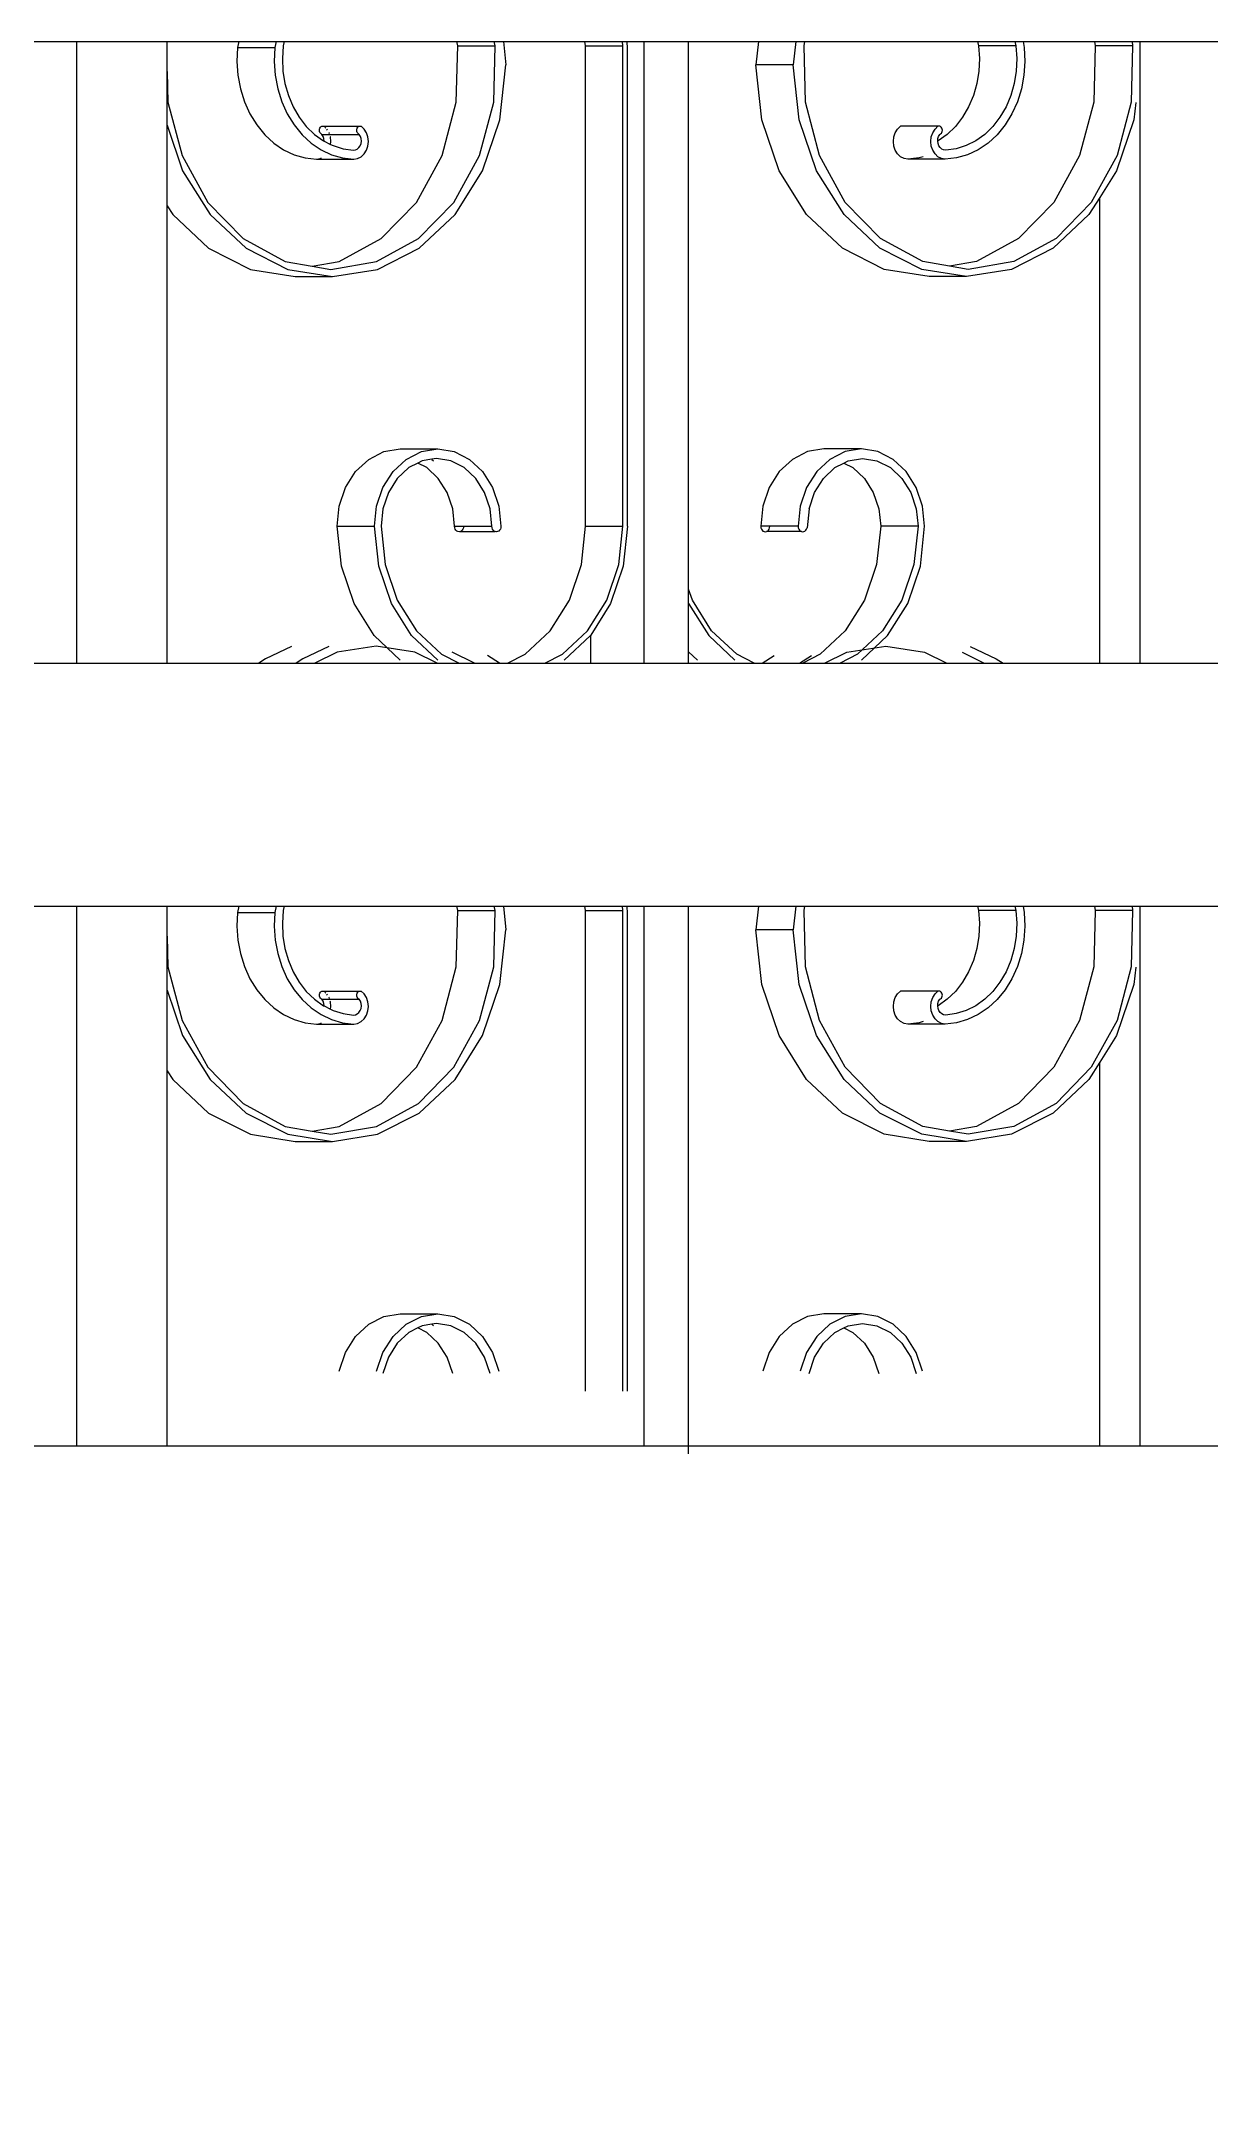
# Model space of a CAD drawing. Header units: millimetres. Extents: x 173236 to 801264, y -94969 to 615039.
# Drawn here: x 549291.8 to 549511, y -4598.8 to -4210.6 of the extents above; entities that cross this region are included whole.
import ezdxf

# ---------------------------------------------------------------- set-up
doc = ezdxf.new("R2010")
doc.units = ezdxf.units.MM
doc.header["$MEASUREMENT"] = 0
doc.header["$PDMODE"] = 2
for name, color, linetype in [('VOX-A-ANNO-DIMS', 160, 'Continuous'), ('VOX-A-COLUMN-SECT', 210, 'Continuous'), ('VOX-A-STAIRS-STEPS', 140, 'Continuous'), ('VOX-A-WALL-PATT', 233, 'Continuous')]:
    doc.layers.add(name, color=color, linetype=linetype)
doc.styles.add('1.5 mm Rotis Annotative', font='', dxfattribs={"height": 1.5})
doc.styles.get('1.5 mm Rotis Annotative').set_extended_font_data('Rotis Sans Serif')
doc.dimstyles.new('1.5 mm Rotis Annotative', dxfattribs={"dimtxt": 1.5, "dimasz": 1, "dimexe": 1.5, "dimexo": 0, "dimgap": 1, "dimtad": 1, "dimdec": 0, "dimrnd": 5, "dimzin": 0, "dimdsep": 46, "dimtxsty": '1.5 mm Rotis Annotative', "dimblk": 'ARCHTICK', "dimcen": 0.09, "dimdle": 1, "dimadec": 0, "dimazin": 0, "dimtfac": 1, "dimtdec": 0, "dimtofl": 0, "dimtmove": 1, "dimatfit": 3, "dimfxl": 2, "dimfxlon": 1, "dimtolj": 1, "dimtzin": 0, "dimarcsym": 0})

# ---------------------------------------------------------------- blocks, each defined once
blk = doc.blocks.new('SS')
at = {"layer": 'VOX-A-WALL-PATT'}
for p, q in [((292974.99, -2949), (292952.56, -2949)), ((292974.99, -3062.78), (292974.99, -2949)), ((292975.79, -2949), (292974.99, -2949)), ((292976.47, -2949), (292975.79, -2949)), ((292976.47, -2949), (292976.36, -2949.79)), ((292983.32, -2949), (292976.47, -2949)), ((292983.32, -2949), (292983.21, -2949.79)), ((292996.43, -2949), (292983.32, -2949)), ((292996.43, -2949), (292996.19, -2950.13)), ((292997.91, -2949), (292996.43, -2949)), ((292997.91, -2949), (292997.73, -2949.79)), ((293004.76, -2949), (292997.91, -2949)), ((293004.76, -2949), (293004.58, -2949.79)), ((293036.35, -2949), (293004.76, -2949)), ((293038.04, -2949), (293036.35, -2949)), ((293036.53, -2949.79), (293036.35, -2949)), ((293044.89, -2949), (293038.04, -2949)), ((293038.04, -2949), (293038.49, -2953.31)), ((293057.65, -2949), (293044.89, -2949)), ((293044.89, -2949), (293045.33, -2953.31)), ((293057.65, -3049.24), (293057.65, -2949)), ((293065.81, -2949), (293057.65, -2949)), ((293068.94, -2949), (293065.81, -2949)), ((293065.81, -3062.78), (293065.81, -2949)), ((293068.86, -2950.31), (293068.94, -2949)), ((293069.79, -2949), (293068.94, -2949)), ((293069.68, -2949.79), (293069.79, -2949)), ((293076.64, -2949), (293069.79, -2949)), ((293076.53, -2949.79), (293076.64, -2949)), ((293091.58, -2949), (293076.64, -2949)), ((293091.58, -2949), (293091.13, -2953.31)), ((293093.27, -2949), (293091.58, -2949)), ((293093.08, -2949.79), (293093.27, -2949)), ((293100.11, -2949), (293093.27, -2949)), ((293099.93, -2949.79), (293100.11, -2949)), ((293131.7, -2949), (293100.11, -2949)), ((293133.19, -2949), (293131.7, -2949)), ((293131.7, -2949), (293131.89, -2949.79)), ((293140.04, -2949), (293133.19, -2949)), ((293133.19, -2949), (293133.43, -2950.13)), ((293149.8, -2949), (293140.04, -2949)), ((293140.04, -2949), (293140.28, -2950.13)), ((293151.49, -2949), (293149.8, -2949)), ((293153.14, -2949), (293151.49, -2949)), ((293166.19, -2949), (293153.14, -2949)), ((293153.14, -2954.48), (293153.14, -2949)), ((293169.69, -2949), (293166.19, -2949)), ((293169.69, -3062.78), (293169.69, -2949)), ((293180.48, -2949), (293169.69, -2949)), ((292976.36, -2949.79), (292976.63, -2960.09)), ((292976.36, -2949.79), (292983.21, -2949.79)), ((292983.21, -2949.79), (292983.48, -2960.09)), ((292996.19, -2950.13), (292996.08, -2952.66)), ((292996.08, -2952.66), (292996.26, -2955.19)), ((292997.73, -2949.79), (292997.57, -2952.11)), ((292997.57, -2952.11), (292997.67, -2954.43)), ((292997.73, -2949.79), (293004.58, -2949.79)), ((293004.58, -2949.79), (293004.42, -2952.11)), ((293004.42, -2952.11), (293004.52, -2954.43)), ((293036.26, -2960.09), (293036.53, -2949.79)), ((293068.86, -3037.73), (293068.86, -2950.31)), ((293076.53, -2949.79), (293069.68, -2949.79)), ((293069.68, -3037.73), (293069.68, -2949.79)), ((293076.53, -3037.73), (293076.53, -2949.79)), ((293099.93, -2949.79), (293093.08, -2949.79)), ((293093.35, -2960.09), (293093.08, -2949.79)), ((293100.2, -2960.09), (293099.93, -2949.79)), ((293131.89, -2949.79), (293132.05, -2952.11)), ((293132.05, -2952.11), (293131.95, -2954.43)), ((293133.54, -2952.66), (293133.36, -2955.19)), ((293140.28, -2950.13), (293133.43, -2950.13)), ((293133.43, -2950.13), (293133.54, -2952.66)), ((293140.39, -2952.66), (293140.21, -2955.19)), ((293140.28, -2950.13), (293140.39, -2952.66)), ((292996.26, -2955.19), (292996.72, -2957.66)), ((292997.67, -2954.43), (292998.04, -2956.72)), ((292998.04, -2956.72), (292998.67, -2958.91)), ((293004.52, -2954.43), (293004.89, -2956.72)), ((293004.89, -2956.72), (293005.52, -2958.91)), ((293037.4, -2963.34), (293038.49, -2953.31)), ((293038.49, -2953.31), (293045.33, -2953.31)), ((293044.25, -2963.34), (293045.33, -2953.31)), ((293092.21, -2963.34), (293091.13, -2953.31)), ((293131.58, -2956.72), (293130.95, -2958.91)), ((293131.95, -2954.43), (293131.58, -2956.72)), ((293133.36, -2955.19), (293132.89, -2957.66)), ((293140.21, -2955.19), (293139.74, -2957.66)), ((293153.14, -2954.48), (293152.99, -2960.09)), ((293153.14, -2964.35), (293153.14, -2954.48)), ((292975.79, -2960.15), (292976.14, -2963.34)), ((292976.63, -2960.09), (292979.22, -2969.9)), ((292983.48, -2960.09), (292986.07, -2969.9)), ((292996.72, -2957.66), (292997.47, -2960.03)), ((292997.47, -2960.03), (292998.47, -2962.25)), ((292998.67, -2958.91), (292999.54, -2960.98)), ((293005.52, -2958.91), (293006.39, -2960.98)), ((293033.67, -2969.9), (293036.26, -2960.09)), ((293095.94, -2969.9), (293093.35, -2960.09)), ((293102.79, -2969.9), (293100.2, -2960.09)), ((293130.95, -2958.91), (293130.07, -2960.98)), ((293132.15, -2960.03), (293131.15, -2962.25)), ((293132.89, -2957.66), (293132.15, -2960.03)), ((293139, -2960.03), (293138, -2962.25)), ((293139.74, -2957.66), (293139, -2960.03)), ((293152.99, -2960.09), (293150.4, -2969.9)), ((292976.14, -2963.34), (292979.31, -2972.68)), ((292998.47, -2962.25), (292999.72, -2964.27)), ((292999.54, -2960.98), (293000.65, -2962.88)), ((292999.72, -2964.27), (293001.18, -2966.07)), ((293000.65, -2962.88), (293001.96, -2964.56)), ((293006.39, -2960.98), (293007.5, -2962.88)), ((293007.5, -2962.88), (293008.81, -2964.56)), ((293034.24, -2972.68), (293037.4, -2963.34)), ((293041.09, -2972.68), (293044.25, -2963.34)), ((293095.38, -2972.68), (293092.21, -2963.34)), ((293128.97, -2962.88), (293127.66, -2964.56)), ((293129.9, -2964.27), (293128.44, -2966.07)), ((293130.07, -2960.98), (293128.97, -2962.88)), ((293131.15, -2962.25), (293129.9, -2964.27)), ((293136.75, -2964.27), (293135.28, -2966.07)), ((293138, -2962.25), (293136.75, -2964.27)), ((293153.14, -2964.35), (293150.31, -2972.68)), ((293153.14, -2979.08), (293153.14, -2964.35)), ((293001.18, -2966.07), (293002.84, -2967.6)), ((293001.96, -2964.56), (293003.45, -2966.01)), ((293002.84, -2967.6), (293004.65, -2968.83)), ((293003.45, -2966.01), (293005.09, -2967.19)), ((293005.09, -2967.19), (293006.85, -2968.07)), ((293006.85, -2968.07), (293008.7, -2968.65)), ((293008.81, -2964.56), (293010.3, -2966.01)), ((293010.3, -2966.01), (293011.94, -2967.19)), ((293011.2, -2965.26), (293011.23, -2965.06)), ((293011.22, -2965.46), (293011.2, -2965.26)), ((293011.28, -2965.64), (293011.22, -2965.46)), ((293011.23, -2965.06), (293011.29, -2964.88)), ((293011.38, -2965.8), (293011.28, -2965.64)), ((293011.29, -2964.88), (293011.39, -2964.72)), ((293011.51, -2965.93), (293011.38, -2965.8)), ((293011.39, -2964.72), (293011.52, -2964.6)), ((293011.66, -2966.01), (293011.51, -2965.93)), ((293011.52, -2964.6), (293011.67, -2964.53)), ((293011.6, -2968.43), (293011.83, -2968.09)), ((293011.88, -2966.37), (293011.66, -2966.01)), ((293011.67, -2964.53), (293011.84, -2964.5)), ((293011.83, -2968.09), (293011.98, -2967.68)), ((293011.84, -2964.5), (293012, -2964.53)), ((293012.01, -2966.79), (293011.88, -2966.37)), ((293011.94, -2967.19), (293012.04, -2967.24)), ((293011.98, -2967.68), (293012.04, -2967.24)), ((293012.54, -2965.04), (293012, -2964.53)), ((293012, -2964.53), (293018.52, -2964.53)), ((293012.04, -2967.24), (293012.01, -2966.79)), ((293012.96, -2965.71), (293012.54, -2965.04)), ((293013.23, -2966.49), (293012.96, -2965.71)), ((293013.32, -2967.32), (293013.23, -2966.49)), ((293013.23, -2968.16), (293013.32, -2967.32)), ((293018.52, -2964.53), (293018.68, -2964.5)), ((293018.68, -2964.5), (293018.85, -2964.53)), ((293019.39, -2965.04), (293018.85, -2964.53)), ((293019.81, -2965.71), (293019.39, -2965.04)), ((293020.08, -2966.49), (293019.81, -2965.71)), ((293020.17, -2967.32), (293020.08, -2966.49)), ((293020.08, -2968.16), (293020.17, -2967.32)), ((293116.3, -2967.32), (293116.39, -2966.49)), ((293116.39, -2968.16), (293116.3, -2967.32)), ((293116.39, -2966.49), (293116.65, -2965.71)), ((293116.65, -2965.71), (293117.07, -2965.04)), ((293117.07, -2965.04), (293117.62, -2964.53)), ((293117.58, -2967.24), (293117.61, -2966.79)), ((293117.63, -2967.68), (293117.58, -2967.24)), ((293117.61, -2966.79), (293117.74, -2966.37)), ((293117.78, -2964.5), (293117.62, -2964.53)), ((293117.79, -2968.09), (293117.63, -2967.68)), ((293117.74, -2966.37), (293117.96, -2966.01)), ((293117.95, -2964.53), (293117.78, -2964.5)), ((293118.02, -2968.43), (293117.79, -2968.09)), ((293124.47, -2964.53), (293117.95, -2964.53)), ((293118.1, -2964.6), (293117.95, -2964.53)), ((293117.96, -2966.01), (293118.11, -2965.93)), ((293124.81, -2966.01), (293117.96, -2966.01)), ((293118.23, -2964.72), (293118.1, -2964.6)), ((293118.11, -2965.93), (293118.24, -2965.8)), ((293118.33, -2964.88), (293118.23, -2964.72)), ((293118.24, -2965.8), (293118.33, -2965.64)), ((293118.39, -2965.06), (293118.33, -2964.88)), ((293118.33, -2965.64), (293118.4, -2965.46)), ((293118.42, -2965.26), (293118.39, -2965.06)), ((293118.4, -2965.46), (293118.42, -2965.26)), ((293122.76, -2968.07), (293120.92, -2968.65)), ((293123.21, -2967.85), (293122.76, -2968.07)), ((293123.15, -2967.32), (293123.24, -2966.49)), ((293123.21, -2967.85), (293123.15, -2967.32)), ((293124.42, -2967.24), (293123.21, -2967.85)), ((293123.24, -2966.49), (293123.28, -2966.37)), ((293123.43, -2965.93), (293123.5, -2965.71)), ((293123.5, -2965.71), (293123.54, -2965.64)), ((293123.79, -2965.26), (293123.91, -2965.06)), ((293124.1, -2964.88), (293124.27, -2964.72)), ((293124.39, -2964.6), (293124.47, -2964.53)), ((293124.42, -2967.24), (293124.46, -2966.79)), ((293124.53, -2967.19), (293124.42, -2967.24)), ((293124.46, -2966.79), (293124.59, -2966.37)), ((293124.63, -2964.5), (293124.47, -2964.53)), ((293126.17, -2966.01), (293124.53, -2967.19)), ((293124.59, -2966.37), (293124.81, -2966.01)), ((293124.79, -2964.53), (293124.63, -2964.5)), ((293124.94, -2964.6), (293124.79, -2964.53)), ((293124.81, -2966.01), (293124.96, -2965.93)), ((293125.08, -2964.72), (293124.94, -2964.6)), ((293124.96, -2965.93), (293125.09, -2965.8)), ((293126.78, -2967.6), (293124.97, -2968.83)), ((293125.18, -2964.88), (293125.08, -2964.72)), ((293125.09, -2965.8), (293125.18, -2965.64)), ((293125.24, -2965.06), (293125.18, -2964.88)), ((293125.18, -2965.64), (293125.24, -2965.46)), ((293125.26, -2965.26), (293125.24, -2965.06)), ((293125.24, -2965.46), (293125.26, -2965.26)), ((293127.66, -2964.56), (293126.17, -2966.01)), ((293128.44, -2966.07), (293126.78, -2967.6)), ((293133.63, -2967.6), (293131.81, -2968.83)), ((293135.28, -2966.07), (293133.63, -2967.6)), ((292979.22, -2969.9), (292983.93, -2978.45)), ((292986.07, -2969.9), (292990.77, -2978.45)), ((293004.65, -2968.83), (293006.59, -2969.74)), ((293006.59, -2969.74), (293008.61, -2970.32)), ((293008.61, -2970.32), (293010.68, -2970.54)), ((293008.7, -2968.65), (293010.59, -2968.9)), ((293010.59, -2968.9), (293010.96, -2968.86)), ((293010.68, -2970.54), (293011.36, -2970.43)), ((293010.68, -2970.54), (293017.53, -2970.54)), ((293010.96, -2968.86), (293011.3, -2968.7)), ((293011.23, -2968.65), (293011.3, -2968.7)), ((293011.3, -2968.7), (293011.6, -2968.43)), ((293011.36, -2970.43), (293012, -2970.11)), ((293012, -2970.11), (293012.54, -2969.6)), ((293012.54, -2969.6), (293012.96, -2968.93)), ((293012.96, -2968.93), (293013.23, -2968.16)), ((293014.74, -2970.11), (293015.46, -2970.32)), ((293015.46, -2970.32), (293017.53, -2970.54)), ((293017.53, -2970.54), (293018.21, -2970.43)), ((293018.21, -2970.43), (293018.85, -2970.11)), ((293018.85, -2970.11), (293019.39, -2969.6)), ((293019.39, -2969.6), (293019.81, -2968.93)), ((293019.81, -2968.93), (293020.08, -2968.16)), ((293028.97, -2978.45), (293033.67, -2969.9)), ((293100.65, -2978.45), (293095.94, -2969.9)), ((293107.5, -2978.45), (293102.79, -2969.9)), ((293116.65, -2968.93), (293116.39, -2968.16)), ((293117.07, -2969.6), (293116.65, -2968.93)), ((293117.62, -2970.11), (293117.07, -2969.6)), ((293118.26, -2970.43), (293117.62, -2970.11)), ((293118.32, -2968.7), (293118.02, -2968.43)), ((293118.94, -2970.54), (293118.26, -2970.43)), ((293118.66, -2968.86), (293118.32, -2968.7)), ((293119.02, -2968.9), (293118.66, -2968.86)), ((293121.01, -2970.32), (293118.94, -2970.54)), ((293125.79, -2970.54), (293118.94, -2970.54)), ((293120.92, -2968.65), (293119.02, -2968.9)), ((293123.03, -2969.74), (293121.01, -2970.32)), ((293124.97, -2968.83), (293123.03, -2969.74)), ((293125.1, -2970.43), (293124.88, -2970.32)), ((293125.79, -2970.54), (293125.1, -2970.43)), ((293127.86, -2970.32), (293125.79, -2970.54)), ((293129.88, -2969.74), (293127.86, -2970.32)), ((293131.81, -2968.83), (293129.88, -2969.74)), ((293150.4, -2969.9), (293145.69, -2978.45)), ((292979.31, -2972.68), (292982.36, -2977.54)), ((293029.2, -2980.7), (293034.24, -2972.68)), ((293036.05, -2980.7), (293041.09, -2972.68)), ((293100.42, -2980.7), (293095.38, -2972.68)), ((293150.31, -2972.68), (293145.27, -2980.7)), ((292982.36, -3062.78), (292982.36, -2977.54)), ((292982.36, -2977.54), (292984.35, -2980.7)), ((292983.93, -2978.45), (292990.38, -2985.09)), ((292990.77, -2978.45), (292997.23, -2985.09)), ((293022.51, -2985.09), (293028.97, -2978.45)), ((293107.11, -2985.09), (293100.65, -2978.45)), ((293113.96, -2985.09), (293107.5, -2978.45)), ((293145.69, -2978.45), (293139.23, -2985.09)), ((293153.14, -2979.08), (293152.12, -2980.7)), ((293153.14, -3062.78), (293153.14, -2979.08)), ((292984.35, -2980.7), (292990.91, -2986.86)), ((293022.63, -2986.86), (293029.2, -2980.7)), ((293029.48, -2986.86), (293036.05, -2980.7)), ((293106.99, -2986.86), (293100.42, -2980.7)), ((293145.27, -2980.7), (293138.7, -2986.86)), ((293152.12, -2980.7), (293145.55, -2986.86)), ((292990.38, -2985.09), (292998.09, -2989.29)), ((292990.91, -2986.86), (292998.56, -2990.72)), ((292997.23, -2985.09), (293004.94, -2989.29)), ((293014.8, -2989.29), (293022.51, -2985.09)), ((293014.98, -2990.72), (293022.63, -2986.86)), ((293021.83, -2990.72), (293029.48, -2986.86)), ((293114.64, -2990.72), (293106.99, -2986.86)), ((293114.82, -2989.29), (293107.11, -2985.09)), ((293121.66, -2989.29), (293113.96, -2985.09)), ((293138.7, -2986.86), (293131.06, -2990.72)), ((293139.23, -2985.09), (293131.53, -2989.29)), ((293145.55, -2986.86), (293137.9, -2990.72)), ((292998.09, -2989.29), (293006.45, -2990.72)), ((292998.56, -2990.72), (293006.77, -2992.04)), ((293004.94, -2989.29), (293009.87, -2990.14)), ((293006.45, -2990.72), (293009.87, -2990.14)), ((293006.77, -2992.04), (293014.98, -2990.72)), ((293009.87, -2990.14), (293014.8, -2989.29)), ((293013.62, -2992.04), (293021.83, -2990.72)), ((293122.85, -2992.04), (293114.64, -2990.72)), ((293123.17, -2990.72), (293114.82, -2989.29)), ((293126.6, -2990.14), (293121.66, -2989.29)), ((293131.06, -2990.72), (293122.85, -2992.04)), ((293126.6, -2990.14), (293123.17, -2990.72)), ((293131.53, -2989.29), (293126.6, -2990.14)), ((293137.9, -2990.72), (293129.7, -2992.04)), ((293006.77, -2992.04), (293013.62, -2992.04)), ((293129.7, -2992.04), (293122.85, -2992.04)), ((293020.23, -3025.49), (293023.02, -3024.07)), ((293023.02, -3024.07), (293026.02, -3023.59)), ((293026.02, -3023.59), (293029.02, -3024.07)), ((293026.02, -3023.59), (293032.87, -3023.59)), ((293029.02, -3024.07), (293031.81, -3025.49)), ((293032.87, -3023.59), (293035.87, -3024.07)), ((293035.87, -3024.07), (293038.66, -3025.49)), ((293100.6, -3024.07), (293097.81, -3025.49)), ((293103.6, -3023.59), (293100.6, -3024.07)), ((293110.45, -3023.59), (293103.6, -3023.59)), ((293106.59, -3024.07), (293103.6, -3023.59)), ((293109.39, -3025.49), (293106.59, -3024.07)), ((293113.44, -3024.07), (293110.45, -3023.59)), ((293116.24, -3025.49), (293113.44, -3024.07)), ((293015.99, -3030.66), (293017.83, -3027.73)), ((293017.83, -3027.73), (293020.23, -3025.49)), ((293020.72, -3027), (293018.61, -3028.97)), ((293023.17, -3025.76), (293020.72, -3027)), ((293025.79, -3025.33), (293023.17, -3025.76)), ((293027.57, -3027), (293025.46, -3028.97)), ((293028.42, -3025.76), (293025.79, -3025.33)), ((293029.22, -3026.16), (293027.57, -3027)), ((293029.22, -3026.16), (293028.42, -3025.76)), ((293030.87, -3027), (293029.22, -3026.16)), ((293032.97, -3028.97), (293030.87, -3027)), ((293031.81, -3025.49), (293034.21, -3027.73)), ((293034.21, -3027.73), (293036.05, -3030.66)), ((293038.66, -3025.49), (293041.06, -3027.73)), ((293041.06, -3027.73), (293042.9, -3030.66)), ((293095.41, -3027.73), (293093.57, -3030.66)), ((293097.81, -3025.49), (293095.41, -3027.73)), ((293096.64, -3028.97), (293098.75, -3027)), ((293098.75, -3027), (293101.2, -3025.76)), ((293101.2, -3025.76), (293103.82, -3025.33)), ((293103.49, -3028.97), (293105.6, -3027)), ((293103.82, -3025.33), (293104.69, -3025.47)), ((293104.66, -3025.49), (293104.37, -3025.76)), ((293104.69, -3025.47), (293104.66, -3025.49)), ((293104.69, -3025.47), (293106.45, -3025.76)), ((293105.6, -3027), (293107.25, -3026.16)), ((293106.45, -3025.76), (293107.25, -3026.16)), ((293107.25, -3026.16), (293108.9, -3027)), ((293108.9, -3027), (293111, -3028.97)), ((293111.78, -3027.73), (293109.39, -3025.49)), ((293113.63, -3030.66), (293111.78, -3027.73)), ((293118.63, -3027.73), (293116.24, -3025.49)), ((293120.47, -3030.66), (293118.63, -3027.73)), ((293014.84, -3034.07), (293015.99, -3030.66)), ((293017, -3031.53), (293015.99, -3034.52)), ((293018.61, -3028.97), (293017, -3031.53)), ((293023.85, -3031.53), (293022.84, -3034.52)), ((293025.46, -3028.97), (293023.85, -3031.53)), ((293034.59, -3031.53), (293032.97, -3028.97)), ((293035.6, -3034.52), (293034.59, -3031.53)), ((293036.05, -3030.66), (293037.21, -3034.07)), ((293042.9, -3030.66), (293044.06, -3034.07)), ((293093.57, -3030.66), (293092.41, -3034.07)), ((293094.02, -3034.52), (293095.03, -3031.53)), ((293095.03, -3031.53), (293096.64, -3028.97)), ((293100.86, -3034.52), (293101.88, -3031.53)), ((293101.88, -3031.53), (293103.49, -3028.97)), ((293111, -3028.97), (293112.62, -3031.53)), ((293112.62, -3031.53), (293113.63, -3034.52)), ((293114.78, -3034.07), (293113.63, -3030.66)), ((293121.63, -3034.07), (293120.47, -3030.66)), ((293014.44, -3037.73), (293014.84, -3034.07)), ((293015.99, -3034.52), (293015.64, -3037.73)), ((293022.84, -3034.52), (293022.49, -3037.73)), ((293035.6, -3034.52), (293035.98, -3038)), ((293037.21, -3034.07), (293037.6, -3037.73)), ((293044.06, -3034.07), (293044.45, -3037.73)), ((293092.41, -3034.07), (293092.02, -3037.73)), ((293093.67, -3037.73), (293094.02, -3034.52)), ((293100.52, -3037.73), (293100.86, -3034.52)), ((293113.63, -3034.52), (293113.98, -3037.73)), ((293115.18, -3037.73), (293114.78, -3034.07)), ((293122.03, -3037.73), (293121.63, -3034.07)), ((293015.23, -3045.05), (293014.44, -3037.73)), ((293015.64, -3037.73), (293022.49, -3037.73)), ((293015.64, -3037.73), (293016.4, -3044.73)), ((293022.49, -3037.73), (293023.24, -3044.73)), ((293036.06, -3038.24), (293035.98, -3038)), ((293036.19, -3038.45), (293036.06, -3038.24)), ((293036.36, -3038.61), (293036.19, -3038.45)), ((293036.56, -3038.71), (293036.36, -3038.61)), ((293036.77, -3038.74), (293036.56, -3038.71)), ((293036.99, -3038.71), (293036.77, -3038.74)), ((293037.19, -3038.61), (293036.99, -3038.71)), ((293036.99, -3038.71), (293043.41, -3038.71)), ((293037.36, -3038.45), (293037.19, -3038.61)), ((293037.49, -3038.24), (293037.36, -3038.45)), ((293037.57, -3038), (293037.49, -3038.24)), ((293037.6, -3037.73), (293037.57, -3038)), ((293037.6, -3037.73), (293042.8, -3037.73)), ((293042.83, -3038), (293042.8, -3037.73)), ((293042.8, -3037.73), (293044.45, -3037.73)), ((293042.91, -3038.24), (293042.83, -3038)), ((293043.04, -3038.45), (293042.91, -3038.24)), ((293043.21, -3038.61), (293043.04, -3038.45)), ((293043.62, -3038.74), (293043.41, -3038.71)), ((293043.84, -3038.71), (293043.62, -3038.74)), ((293044.04, -3038.61), (293043.84, -3038.71)), ((293044.21, -3038.45), (293044.04, -3038.61)), ((293044.34, -3038.24), (293044.21, -3038.45)), ((293044.42, -3038), (293044.34, -3038.24)), ((293044.45, -3037.73), (293044.42, -3038)), ((293068.86, -3037.73), (293069.65, -3045.05)), ((293076.53, -3037.73), (293069.68, -3037.73)), ((293070.44, -3044.73), (293069.68, -3037.73)), ((293077.29, -3044.73), (293076.53, -3037.73)), ((293092.02, -3037.73), (293092.05, -3038)), ((293092.05, -3038), (293092.13, -3038.24)), ((293092.13, -3038.24), (293092.26, -3038.45)), ((293092.26, -3038.45), (293092.43, -3038.61)), ((293092.43, -3038.61), (293092.63, -3038.71)), ((293092.63, -3038.71), (293092.84, -3038.74)), ((293092.84, -3038.74), (293093.06, -3038.71)), ((293093.06, -3038.71), (293093.26, -3038.61)), ((293099.48, -3038.71), (293093.06, -3038.71)), ((293093.26, -3038.61), (293093.43, -3038.45)), ((293093.43, -3038.45), (293093.56, -3038.24)), ((293093.56, -3038.24), (293093.64, -3038)), ((293093.64, -3038), (293093.67, -3037.73)), ((293098.87, -3037.73), (293093.67, -3037.73)), ((293098.87, -3037.73), (293098.89, -3038)), ((293100.52, -3037.73), (293098.87, -3037.73)), ((293098.89, -3038), (293098.98, -3038.24)), ((293098.98, -3038.24), (293099.11, -3038.45)), ((293099.11, -3038.45), (293099.28, -3038.61)), ((293099.48, -3038.71), (293099.69, -3038.74)), ((293099.69, -3038.74), (293099.91, -3038.71)), ((293099.91, -3038.71), (293100.11, -3038.61)), ((293100.11, -3038.61), (293100.28, -3038.45)), ((293100.28, -3038.45), (293100.41, -3038.24)), ((293100.41, -3038.24), (293100.49, -3038)), ((293100.49, -3038), (293100.52, -3037.73)), ((293113.98, -3037.73), (293113.22, -3044.73)), ((293114.39, -3045.05), (293115.18, -3037.73)), ((293122.03, -3037.73), (293115.18, -3037.73)), ((293121.24, -3045.05), (293122.03, -3037.73)), ((293017.54, -3051.88), (293015.23, -3045.05)), ((293016.4, -3044.73), (293018.61, -3051.26)), ((293023.24, -3044.73), (293025.46, -3051.26)), ((293069.65, -3045.05), (293071.96, -3051.88)), ((293072.65, -3051.26), (293070.44, -3044.73)), ((293079.5, -3051.26), (293077.29, -3044.73)), ((293113.22, -3044.73), (293111.01, -3051.26)), ((293112.07, -3051.88), (293114.39, -3045.05)), ((293118.92, -3051.88), (293121.24, -3045.05)), ((293018.61, -3051.26), (293022.13, -3056.86)), ((293025.46, -3051.26), (293028.98, -3056.86)), ((293053.45, -3056.86), (293056.97, -3051.26)), ((293056.97, -3051.26), (293057.65, -3049.24)), ((293057.65, -3051.89), (293057.65, -3049.24)), ((293076.17, -3056.86), (293072.65, -3051.26)), ((293083.02, -3056.86), (293079.5, -3051.26)), ((293111.01, -3051.26), (293107.49, -3056.86)), ((293021.22, -3057.73), (293017.54, -3051.88)), ((293057.65, -3051.89), (293053.98, -3057.73)), ((293057.65, -3060.71), (293057.65, -3051.89)), ((293071.96, -3051.88), (293075.59, -3057.65)), ((293108.39, -3057.73), (293112.07, -3051.88)), ((293115.24, -3057.73), (293118.92, -3051.88)), ((293026.02, -3062.23), (293021.22, -3057.73)), ((293022.13, -3056.86), (293026.71, -3061.16)), ((293028.98, -3056.86), (293033.56, -3061.16)), ((293048.86, -3061.16), (293053.45, -3056.86)), ((293053.98, -3057.73), (293049.18, -3062.23)), ((293075.59, -3062.78), (293075.59, -3057.65)), ((293075.59, -3057.65), (293075.64, -3057.73)), ((293075.64, -3057.73), (293080.44, -3062.23)), ((293080.76, -3061.16), (293076.17, -3056.86)), ((293087.61, -3061.16), (293083.02, -3056.86)), ((293107.49, -3056.86), (293102.9, -3061.16)), ((293103.6, -3062.23), (293108.39, -3057.73)), ((293110.45, -3062.23), (293115.24, -3057.73)), ((292974.99, -3062.78), (292952.56, -3062.78)), ((292982.36, -3062.78), (292974.99, -3062.78)), ((293000.09, -3062.78), (292982.36, -3062.78)), ((293001.32, -3062), (293000.09, -3062.78)), ((293003.54, -3062.78), (293000.09, -3062.78)), ((293006.09, -3059.77), (293001.32, -3062)), ((293007.6, -3060.78), (293003.54, -3062.78)), ((293010.39, -3062.78), (293003.54, -3062.78)), ((293014.45, -3060.78), (293010.39, -3062.78)), ((293032.76, -3062.78), (293010.39, -3062.78)), ((293021.57, -3059.67), (293014.45, -3060.78)), ((293028.69, -3060.78), (293021.57, -3059.67)), ((293026.71, -3061.16), (293029.92, -3062.78)), ((293032.76, -3062.78), (293028.69, -3060.78)), ((293037.36, -3062.78), (293032.76, -3062.78)), ((293033.56, -3061.16), (293036.77, -3062.78)), ((293037.36, -3062.78), (293035.13, -3061.39)), ((293044.2, -3062.78), (293037.36, -3062.78)), ((293044.2, -3062.78), (293041.97, -3061.39)), ((293057.65, -3062.78), (293044.2, -3062.78)), ((293045.65, -3062.78), (293048.86, -3061.16)), ((293057.65, -3060.71), (293056.03, -3062.23)), ((293057.65, -3062.78), (293057.65, -3060.71)), ((293065.81, -3062.78), (293057.65, -3062.78)), ((293075.59, -3062.78), (293065.81, -3062.78)), ((293092.26, -3062.78), (293075.59, -3062.78)), ((293083.96, -3062.78), (293080.76, -3061.16)), ((293090.81, -3062.78), (293087.61, -3061.16)), ((293092.26, -3062.78), (293094.49, -3061.39)), ((293096.86, -3062.78), (293092.26, -3062.78)), ((293096.86, -3062.78), (293100.93, -3060.78)), ((293103.71, -3062.78), (293096.86, -3062.78)), ((293102.9, -3061.16), (293099.7, -3062.78)), ((293103.71, -3062.78), (293107.78, -3060.78)), ((293126.08, -3062.78), (293103.71, -3062.78)), ((293107.78, -3060.78), (293114.9, -3059.67)), ((293114.9, -3059.67), (293122.02, -3060.78)), ((293122.02, -3060.78), (293126.08, -3062.78)), ((293123.53, -3059.77), (293128.3, -3062)), ((293129.53, -3062.78), (293126.08, -3062.78)), ((293128.3, -3062), (293129.53, -3062.78)), ((293136.37, -3062.78), (293129.53, -3062.78)), ((293130.38, -3059.77), (293135.15, -3062)), ((293135.15, -3062), (293136.37, -3062.78)), ((293149.8, -3062.78), (293136.37, -3062.78)), ((293151.49, -3062.78), (293149.8, -3062.78)), ((293153.14, -3062.78), (293151.49, -3062.78)), ((293166.19, -3062.78), (293153.14, -3062.78)), ((293169.69, -3062.78), (293166.19, -3062.78)), ((293180.48, -3062.78), (293169.69, -3062.78)), ((292974.99, -3107.29), (292952.56, -3107.29)), ((292974.99, -3206.03), (292974.99, -3107.29)), ((292975.79, -3107.29), (292974.99, -3107.29)), ((292976.47, -3107.29), (292975.79, -3107.29)), ((292976.47, -3107.29), (292976.36, -3108.08)), ((292976.36, -3108.08), (292976.63, -3118.38)), ((292976.36, -3108.08), (292983.21, -3108.08)), ((292983.32, -3107.29), (292976.47, -3107.29)), ((292983.32, -3107.29), (292983.21, -3108.08)), ((292983.21, -3108.08), (292983.48, -3118.38)), ((292996.43, -3107.29), (292983.32, -3107.29)), ((292996.43, -3107.29), (292996.19, -3108.42)), ((292997.91, -3107.29), (292996.43, -3107.29)), ((292997.73, -3108.08), (292997.57, -3110.4)), ((292997.91, -3107.29), (292997.73, -3108.08)), ((292997.73, -3108.08), (293004.58, -3108.08)), ((293004.76, -3107.29), (292997.91, -3107.29)), ((293004.58, -3108.08), (293004.42, -3110.4)), ((293004.76, -3107.29), (293004.58, -3108.08)), ((293036.35, -3107.29), (293004.76, -3107.29)), ((293036.26, -3118.38), (293036.53, -3108.08)), ((293036.53, -3108.08), (293036.35, -3107.29)), ((293038.04, -3107.29), (293036.35, -3107.29)), ((293044.89, -3107.29), (293038.04, -3107.29)), ((293038.04, -3107.29), (293038.49, -3111.61)), ((293057.65, -3107.29), (293044.89, -3107.29)), ((293044.89, -3107.29), (293045.33, -3111.61)), ((293057.65, -3207.53), (293057.65, -3107.29)), ((293065.81, -3107.29), (293057.65, -3107.29)), ((293065.81, -3206.03), (293065.81, -3107.29)), ((293068.94, -3107.29), (293065.81, -3107.29)), ((293068.86, -3108.61), (293068.94, -3107.29)), ((293069.79, -3107.29), (293068.94, -3107.29)), ((293069.68, -3108.08), (293069.79, -3107.29)), ((293076.53, -3108.08), (293069.68, -3108.08)), ((293069.68, -3196.03), (293069.68, -3108.08)), ((293076.64, -3107.29), (293069.79, -3107.29)), ((293076.53, -3108.08), (293076.64, -3107.29)), ((293076.53, -3196.03), (293076.53, -3108.08)), ((293091.58, -3107.29), (293076.64, -3107.29)), ((293091.58, -3107.29), (293091.13, -3111.61)), ((293093.27, -3107.29), (293091.58, -3107.29)), ((293093.08, -3108.08), (293093.27, -3107.29)), ((293099.93, -3108.08), (293093.08, -3108.08)), ((293093.35, -3118.38), (293093.08, -3108.08)), ((293100.11, -3107.29), (293093.27, -3107.29)), ((293099.93, -3108.08), (293100.11, -3107.29)), ((293100.2, -3118.38), (293099.93, -3108.08)), ((293131.7, -3107.29), (293100.11, -3107.29)), ((293131.7, -3107.29), (293131.89, -3108.08)), ((293133.19, -3107.29), (293131.7, -3107.29)), ((293131.89, -3108.08), (293132.05, -3110.4)), ((293133.19, -3107.29), (293133.43, -3108.42)), ((293140.04, -3107.29), (293133.19, -3107.29)), ((293140.04, -3107.29), (293140.28, -3108.42)), ((293149.8, -3107.29), (293140.04, -3107.29)), ((293151.49, -3107.29), (293149.8, -3107.29)), ((293153.14, -3107.29), (293151.49, -3107.29)), ((293166.19, -3107.29), (293153.14, -3107.29)), ((293153.14, -3112.78), (293153.14, -3107.29)), ((293169.69, -3107.29), (293166.19, -3107.29)), ((293169.69, -3206.03), (293169.69, -3107.29)), ((293180.48, -3107.29), (293169.69, -3107.29)), ((292996.19, -3108.42), (292996.08, -3110.95)), ((292996.08, -3110.95), (292996.26, -3113.48)), ((292997.57, -3110.4), (292997.67, -3112.73)), ((293004.42, -3110.4), (293004.52, -3112.73)), ((293037.4, -3121.63), (293038.49, -3111.61)), ((293038.49, -3111.61), (293045.33, -3111.61)), ((293044.25, -3121.63), (293045.33, -3111.61)), ((293068.86, -3196.03), (293068.86, -3108.61)), ((293092.21, -3121.63), (293091.13, -3111.61)), ((293132.05, -3110.4), (293131.95, -3112.73)), ((293133.54, -3110.95), (293133.36, -3113.48)), ((293140.28, -3108.42), (293133.43, -3108.42)), ((293133.43, -3108.42), (293133.54, -3110.95)), ((293140.39, -3110.95), (293140.21, -3113.48)), ((293140.28, -3108.42), (293140.39, -3110.95)), ((292996.26, -3113.48), (292996.72, -3115.95)), ((292996.72, -3115.95), (292997.47, -3118.32)), ((292997.67, -3112.73), (292998.04, -3115.01)), ((292998.04, -3115.01), (292998.67, -3117.2)), ((293004.52, -3112.73), (293004.89, -3115.01)), ((293004.89, -3115.01), (293005.52, -3117.2)), ((293131.58, -3115.01), (293130.95, -3117.2)), ((293131.95, -3112.73), (293131.58, -3115.01)), ((293132.89, -3115.95), (293132.15, -3118.32)), ((293133.36, -3113.48), (293132.89, -3115.95)), ((293139.74, -3115.95), (293139, -3118.32)), ((293140.21, -3113.48), (293139.74, -3115.95)), ((293153.14, -3112.78), (293152.99, -3118.38)), ((293153.14, -3122.64), (293153.14, -3112.78)), ((292975.79, -3118.44), (292976.14, -3121.63)), ((292976.63, -3118.38), (292979.22, -3128.19)), ((292983.48, -3118.38), (292986.07, -3128.19)), ((292997.47, -3118.32), (292998.47, -3120.54)), ((292998.67, -3117.2), (292999.54, -3119.27)), ((292999.54, -3119.27), (293000.65, -3121.17)), ((293005.52, -3117.2), (293006.39, -3119.27)), ((293006.39, -3119.27), (293007.5, -3121.17)), ((293033.67, -3128.19), (293036.26, -3118.38)), ((293095.94, -3128.19), (293093.35, -3118.38)), ((293102.79, -3128.19), (293100.2, -3118.38)), ((293130.07, -3119.27), (293128.97, -3121.17)), ((293130.95, -3117.2), (293130.07, -3119.27)), ((293132.15, -3118.32), (293131.15, -3120.54)), ((293139, -3118.32), (293138, -3120.54)), ((293152.99, -3118.38), (293150.4, -3128.19)), ((292976.14, -3121.63), (292979.31, -3130.97)), ((292998.47, -3120.54), (292999.72, -3122.57)), ((292999.72, -3122.57), (293001.18, -3124.36)), ((293000.65, -3121.17), (293001.96, -3122.86)), ((293001.96, -3122.86), (293003.45, -3124.3)), ((293007.5, -3121.17), (293008.81, -3122.86)), ((293008.81, -3122.86), (293010.3, -3124.3)), ((293011.2, -3123.55), (293011.23, -3123.35)), ((293011.22, -3123.75), (293011.2, -3123.55)), ((293011.23, -3123.35), (293011.29, -3123.17)), ((293011.29, -3123.17), (293011.39, -3123.01)), ((293011.39, -3123.01), (293011.52, -3122.89)), ((293011.52, -3122.89), (293011.67, -3122.82)), ((293011.67, -3122.82), (293011.84, -3122.8)), ((293011.84, -3122.8), (293012, -3122.82)), ((293012.54, -3123.34), (293012, -3122.82)), ((293012, -3122.82), (293018.52, -3122.82)), ((293012.96, -3124), (293012.54, -3123.34)), ((293018.52, -3122.82), (293018.68, -3122.8)), ((293018.68, -3122.8), (293018.85, -3122.82)), ((293019.39, -3123.34), (293018.85, -3122.82)), ((293019.81, -3124), (293019.39, -3123.34)), ((293034.24, -3130.97), (293037.4, -3121.63)), ((293041.09, -3130.97), (293044.25, -3121.63)), ((293095.38, -3130.97), (293092.21, -3121.63)), ((293116.65, -3124), (293117.07, -3123.34)), ((293117.07, -3123.34), (293117.62, -3122.82)), ((293117.78, -3122.8), (293117.62, -3122.82)), ((293117.95, -3122.82), (293117.78, -3122.8)), ((293124.47, -3122.82), (293117.95, -3122.82)), ((293118.1, -3122.89), (293117.95, -3122.82)), ((293118.23, -3123.01), (293118.1, -3122.89)), ((293118.33, -3123.17), (293118.23, -3123.01)), ((293118.39, -3123.35), (293118.33, -3123.17)), ((293118.42, -3123.55), (293118.39, -3123.35)), ((293118.4, -3123.75), (293118.42, -3123.55)), ((293123.79, -3123.55), (293123.91, -3123.35)), ((293124.1, -3123.17), (293124.27, -3123.01)), ((293124.39, -3122.89), (293124.47, -3122.82)), ((293124.63, -3122.8), (293124.47, -3122.82)), ((293124.79, -3122.82), (293124.63, -3122.8)), ((293124.94, -3122.89), (293124.79, -3122.82)), ((293125.08, -3123.01), (293124.94, -3122.89)), ((293125.18, -3123.17), (293125.08, -3123.01)), ((293125.24, -3123.35), (293125.18, -3123.17)), ((293125.26, -3123.55), (293125.24, -3123.35)), ((293125.24, -3123.75), (293125.26, -3123.55)), ((293127.66, -3122.86), (293126.17, -3124.3)), ((293128.97, -3121.17), (293127.66, -3122.86)), ((293129.9, -3122.57), (293128.44, -3124.36)), ((293131.15, -3120.54), (293129.9, -3122.57)), ((293136.75, -3122.57), (293135.28, -3124.36)), ((293138, -3120.54), (293136.75, -3122.57)), ((293153.14, -3122.64), (293150.31, -3130.97)), ((293153.14, -3137.38), (293153.14, -3122.64)), ((293001.18, -3124.36), (293002.84, -3125.89)), ((293002.84, -3125.89), (293004.65, -3127.12)), ((293003.45, -3124.3), (293005.09, -3125.48)), ((293004.65, -3127.12), (293006.59, -3128.04)), ((293005.09, -3125.48), (293006.85, -3126.37)), ((293006.85, -3126.37), (293008.7, -3126.94)), ((293008.7, -3126.94), (293010.59, -3127.19)), ((293010.3, -3124.3), (293011.94, -3125.48)), ((293010.59, -3127.19), (293010.96, -3127.15)), ((293010.96, -3127.15), (293011.3, -3126.99)), ((293011.28, -3123.94), (293011.22, -3123.75)), ((293011.23, -3126.94), (293011.3, -3126.99)), ((293011.38, -3124.1), (293011.28, -3123.94)), ((293011.3, -3126.99), (293011.6, -3126.73)), ((293011.51, -3124.22), (293011.38, -3124.1)), ((293011.66, -3124.3), (293011.51, -3124.22)), ((293011.6, -3126.73), (293011.83, -3126.38)), ((293011.88, -3124.66), (293011.66, -3124.3)), ((293011.83, -3126.38), (293011.98, -3125.97)), ((293012.01, -3125.08), (293011.88, -3124.66)), ((293011.94, -3125.48), (293012.04, -3125.53)), ((293011.98, -3125.97), (293012.04, -3125.53)), ((293012.04, -3125.53), (293012.01, -3125.08)), ((293012.54, -3127.89), (293012.96, -3127.22)), ((293013.23, -3124.78), (293012.96, -3124)), ((293012.96, -3127.22), (293013.23, -3126.45)), ((293013.32, -3125.61), (293013.23, -3124.78)), ((293013.23, -3126.45), (293013.32, -3125.61)), ((293019.39, -3127.89), (293019.81, -3127.22)), ((293020.08, -3124.78), (293019.81, -3124)), ((293019.81, -3127.22), (293020.08, -3126.45)), ((293020.17, -3125.61), (293020.08, -3124.78)), ((293020.08, -3126.45), (293020.17, -3125.61)), ((293116.3, -3125.61), (293116.39, -3124.78)), ((293116.39, -3126.45), (293116.3, -3125.61)), ((293116.39, -3124.78), (293116.65, -3124)), ((293116.65, -3127.22), (293116.39, -3126.45)), ((293117.07, -3127.89), (293116.65, -3127.22)), ((293117.58, -3125.53), (293117.61, -3125.08)), ((293117.63, -3125.97), (293117.58, -3125.53)), ((293117.61, -3125.08), (293117.74, -3124.66)), ((293117.79, -3126.38), (293117.63, -3125.97)), ((293117.74, -3124.66), (293117.96, -3124.3)), ((293118.02, -3126.73), (293117.79, -3126.38)), ((293117.96, -3124.3), (293118.11, -3124.22)), ((293124.81, -3124.3), (293117.96, -3124.3)), ((293118.32, -3126.99), (293118.02, -3126.73)), ((293118.11, -3124.22), (293118.24, -3124.1)), ((293118.24, -3124.1), (293118.33, -3123.94)), ((293118.66, -3127.15), (293118.32, -3126.99)), ((293118.33, -3123.94), (293118.4, -3123.75)), ((293119.02, -3127.19), (293118.66, -3127.15)), ((293120.92, -3126.94), (293119.02, -3127.19)), ((293122.76, -3126.37), (293120.92, -3126.94)), ((293123.21, -3126.15), (293122.76, -3126.37)), ((293124.97, -3127.12), (293123.03, -3128.04)), ((293123.15, -3125.61), (293123.24, -3124.78)), ((293123.21, -3126.15), (293123.15, -3125.61)), ((293124.42, -3125.53), (293123.21, -3126.15)), ((293123.24, -3124.78), (293123.28, -3124.66)), ((293123.43, -3124.22), (293123.5, -3124)), ((293123.5, -3124), (293123.54, -3123.94)), ((293124.42, -3125.53), (293124.46, -3125.08)), ((293124.53, -3125.48), (293124.42, -3125.53)), ((293124.46, -3125.08), (293124.59, -3124.66)), ((293126.17, -3124.3), (293124.53, -3125.48)), ((293124.59, -3124.66), (293124.81, -3124.3)), ((293124.81, -3124.3), (293124.96, -3124.22)), ((293124.96, -3124.22), (293125.09, -3124.1)), ((293126.78, -3125.89), (293124.97, -3127.12)), ((293125.09, -3124.1), (293125.18, -3123.94)), ((293125.18, -3123.94), (293125.24, -3123.75)), ((293128.44, -3124.36), (293126.78, -3125.89)), ((293131.81, -3127.12), (293129.88, -3128.04)), ((293133.63, -3125.89), (293131.81, -3127.12)), ((293135.28, -3124.36), (293133.63, -3125.89)), ((292979.22, -3128.19), (292983.93, -3136.75)), ((292979.31, -3130.97), (292982.36, -3135.83)), ((292986.07, -3128.19), (292990.77, -3136.75)), ((293006.59, -3128.04), (293008.61, -3128.61)), ((293008.61, -3128.61), (293010.68, -3128.84)), ((293010.68, -3128.84), (293011.36, -3128.73)), ((293010.68, -3128.84), (293017.53, -3128.84)), ((293011.36, -3128.73), (293012, -3128.4)), ((293012, -3128.4), (293012.54, -3127.89)), ((293014.74, -3128.4), (293015.46, -3128.61)), ((293015.46, -3128.61), (293017.53, -3128.84)), ((293017.53, -3128.84), (293018.21, -3128.73)), ((293018.21, -3128.73), (293018.85, -3128.4)), ((293018.85, -3128.4), (293019.39, -3127.89)), ((293028.97, -3136.75), (293033.67, -3128.19)), ((293029.2, -3138.99), (293034.24, -3130.97)), ((293036.05, -3138.99), (293041.09, -3130.97)), ((293100.42, -3138.99), (293095.38, -3130.97)), ((293100.65, -3136.75), (293095.94, -3128.19)), ((293107.5, -3136.75), (293102.79, -3128.19)), ((293117.62, -3128.4), (293117.07, -3127.89)), ((293118.26, -3128.73), (293117.62, -3128.4)), ((293118.94, -3128.84), (293118.26, -3128.73)), ((293121.01, -3128.61), (293118.94, -3128.84)), ((293125.79, -3128.84), (293118.94, -3128.84)), ((293123.03, -3128.04), (293121.01, -3128.61)), ((293125.1, -3128.73), (293124.88, -3128.61)), ((293125.79, -3128.84), (293125.1, -3128.73)), ((293127.86, -3128.61), (293125.79, -3128.84)), ((293129.88, -3128.04), (293127.86, -3128.61)), ((293150.31, -3130.97), (293145.27, -3138.99)), ((293150.4, -3128.19), (293145.69, -3136.75)), ((292982.36, -3206.03), (292982.36, -3135.83)), ((292982.36, -3135.83), (292984.35, -3138.99)), ((292983.93, -3136.75), (292990.38, -3143.38)), ((292990.77, -3136.75), (292997.23, -3143.38)), ((293022.51, -3143.38), (293028.97, -3136.75)), ((293107.11, -3143.38), (293100.65, -3136.75)), ((293113.96, -3143.38), (293107.5, -3136.75)), ((293145.69, -3136.75), (293139.23, -3143.38)), ((293153.14, -3137.38), (293152.12, -3138.99)), ((293153.14, -3206.03), (293153.14, -3137.38)), ((292984.35, -3138.99), (292990.91, -3145.15)), ((293022.63, -3145.15), (293029.2, -3138.99)), ((293029.48, -3145.15), (293036.05, -3138.99)), ((293106.99, -3145.15), (293100.42, -3138.99)), ((293145.27, -3138.99), (293138.7, -3145.15)), ((293152.12, -3138.99), (293145.55, -3145.15)), ((292990.38, -3143.38), (292998.09, -3147.58)), ((292990.91, -3145.15), (292998.56, -3149.02)), ((292997.23, -3143.38), (293004.94, -3147.58)), ((293014.8, -3147.58), (293022.51, -3143.38)), ((293014.98, -3149.02), (293022.63, -3145.15)), ((293021.83, -3149.02), (293029.48, -3145.15)), ((293114.64, -3149.02), (293106.99, -3145.15)), ((293114.82, -3147.58), (293107.11, -3143.38)), ((293121.66, -3147.58), (293113.96, -3143.38)), ((293138.7, -3145.15), (293131.06, -3149.02)), ((293139.23, -3143.38), (293131.53, -3147.58)), ((293145.55, -3145.15), (293137.9, -3149.02)), ((292998.09, -3147.58), (293006.45, -3149.02)), ((292998.56, -3149.02), (293006.77, -3150.34)), ((293004.94, -3147.58), (293009.87, -3148.43)), ((293006.45, -3149.02), (293009.87, -3148.43)), ((293006.77, -3150.34), (293014.98, -3149.02)), ((293009.87, -3148.43), (293014.8, -3147.58)), ((293013.62, -3150.34), (293021.83, -3149.02)), ((293122.85, -3150.34), (293114.64, -3149.02)), ((293123.17, -3149.02), (293114.82, -3147.58)), ((293126.6, -3148.43), (293121.66, -3147.58)), ((293131.06, -3149.02), (293122.85, -3150.34)), ((293126.6, -3148.43), (293123.17, -3149.02)), ((293131.53, -3147.58), (293126.6, -3148.43)), ((293137.9, -3149.02), (293129.7, -3150.34)), ((293006.77, -3150.34), (293013.62, -3150.34)), ((293129.7, -3150.34), (293122.85, -3150.34)), ((293017.83, -3186.03), (293020.23, -3183.78)), ((293020.23, -3183.78), (293023.02, -3182.37)), ((293023.17, -3184.05), (293020.72, -3185.29)), ((293023.02, -3182.37), (293026.02, -3181.88)), ((293025.79, -3183.63), (293023.17, -3184.05)), ((293028.42, -3184.05), (293025.79, -3183.63)), ((293026.02, -3181.88), (293029.02, -3182.37)), ((293026.02, -3181.88), (293032.87, -3181.88)), ((293029.22, -3184.45), (293028.42, -3184.05)), ((293029.02, -3182.37), (293031.81, -3183.78)), ((293031.81, -3183.78), (293034.21, -3186.03)), ((293032.87, -3181.88), (293035.87, -3182.37)), ((293035.87, -3182.37), (293038.66, -3183.78)), ((293038.66, -3183.78), (293041.06, -3186.03)), ((293097.81, -3183.78), (293095.41, -3186.03)), ((293100.6, -3182.37), (293097.81, -3183.78)), ((293098.75, -3185.29), (293101.2, -3184.05)), ((293103.6, -3181.88), (293100.6, -3182.37)), ((293101.2, -3184.05), (293103.82, -3183.63)), ((293110.45, -3181.88), (293103.6, -3181.88)), ((293106.59, -3182.37), (293103.6, -3181.88)), ((293103.82, -3183.63), (293104.69, -3183.76)), ((293104.66, -3183.78), (293104.37, -3184.05)), ((293104.69, -3183.76), (293104.66, -3183.78)), ((293104.69, -3183.76), (293106.45, -3184.05)), ((293106.45, -3184.05), (293107.25, -3184.45)), ((293109.39, -3183.78), (293106.59, -3182.37)), ((293111.78, -3186.03), (293109.39, -3183.78)), ((293113.44, -3182.37), (293110.45, -3181.88)), ((293116.24, -3183.78), (293113.44, -3182.37)), ((293118.63, -3186.03), (293116.24, -3183.78)), ((293015.99, -3188.96), (293017.83, -3186.03)), ((293018.61, -3187.26), (293017, -3189.83)), ((293020.72, -3185.29), (293018.61, -3187.26)), ((293025.46, -3187.26), (293023.85, -3189.83)), ((293027.57, -3185.29), (293025.46, -3187.26)), ((293029.22, -3184.45), (293027.57, -3185.29)), ((293030.87, -3185.29), (293029.22, -3184.45)), ((293032.97, -3187.26), (293030.87, -3185.29)), ((293034.59, -3189.83), (293032.97, -3187.26)), ((293034.21, -3186.03), (293036.05, -3188.96)), ((293041.06, -3186.03), (293042.9, -3188.96)), ((293095.41, -3186.03), (293093.57, -3188.96)), ((293095.03, -3189.83), (293096.64, -3187.26)), ((293096.64, -3187.26), (293098.75, -3185.29)), ((293101.88, -3189.83), (293103.49, -3187.26)), ((293103.49, -3187.26), (293105.6, -3185.29)), ((293105.6, -3185.29), (293107.25, -3184.45)), ((293107.25, -3184.45), (293108.9, -3185.29)), ((293108.9, -3185.29), (293111, -3187.26)), ((293111, -3187.26), (293112.62, -3189.83)), ((293113.63, -3188.96), (293111.78, -3186.03)), ((293120.47, -3188.96), (293118.63, -3186.03)), ((293014.84, -3192.37), (293015.99, -3188.96)), ((293017, -3189.83), (293015.99, -3192.82)), ((293023.85, -3189.83), (293022.84, -3192.82)), ((293035.6, -3192.82), (293034.59, -3189.83)), ((293036.05, -3188.96), (293037.21, -3192.37)), ((293042.9, -3188.96), (293044.06, -3192.37)), ((293093.57, -3188.96), (293092.41, -3192.37)), ((293094.02, -3192.82), (293095.03, -3189.83)), ((293100.86, -3192.82), (293101.88, -3189.83)), ((293112.62, -3189.83), (293113.63, -3192.82)), ((293114.78, -3192.37), (293113.63, -3188.96)), ((293121.63, -3192.37), (293120.47, -3188.96))]:
    blk.add_line(p, q, dxfattribs=at)
blk = doc.blocks.new('_ArchTick')
at = {"color": 0, "linetype": 'ByBlock', "const_width": 0.15}
blk.add_lwpolyline([(-0.5, -0.5), (0.5, 0.5)], dxfattribs=at)
blk = doc.blocks.new('*D661')
at = {"layer": 'Defpoints', "color": 0, "transparency": 16777216}
for p in [(537437.71, -1723.82), (553695.97, -1723.82), (547999.44, -4473.82)]:
    blk.add_point(p, dxfattribs=at)
at = {"layer": 'VOX-A-ANNO-DIMS', "color": 0, "lineweight": -2, "transparency": 16777216}
for p, q in [((537437.71, -4573.82), (537437.71, -1623.82)), ((537637.71, -1723.82), (537287.71, -1723.82)), ((537637.71, -4473.82), (537287.71, -4473.82))]:
    blk.add_line(p, q, dxfattribs=at)
at = {"layer": 'VOX-A-ANNO-DIMS', "color": 0, "lineweight": -2, "transparency": 16777216, "xscale": 100, "yscale": 100, "zscale": 100}
for p, rotation in [((537437.71, -1723.82), 90), ((537437.71, -4473.82), 270)]:
    blk.add_blockref('_ArchTick', p, dxfattribs=dict(at, rotation=rotation))
at = {"layer": 'VOX-A-ANNO-DIMS', "color": 0, "transparency": 16777216, "insert": (537261.51, -3098.82), "char_height": 150, "attachment_point": 5, "rotation": 90, "style": '1.5 mm Rotis Annotative'}
blk.add_mtext('\\A1;2750', dxfattribs=at)
blk = doc.blocks.new('*D665')
at = {"layer": 'Defpoints', "color": 0, "transparency": 16777216}
for p in [(641539.18, 61543.32), (642299.94, 61543.32), (642299.94, 61417.89), (536630.73, -523.82), (560469.09, -523.82), (547516.89, -20473.82)]:
    blk.add_point(p, dxfattribs=at)
at = {"layer": 'VOX-A-ANNO-DIMS', "color": 0, "lineweight": -2, "transparency": 16777216}
for p, q in [((641539.18, 61543.32), (641539.18, 61267.89)), ((642299.94, 61543.32), (642299.94, 61267.89)), ((641439.18, 61417.89), (642399.94, 61417.89)), ((536630.73, -20573.82), (536630.73, -423.82)), ((536830.73, -523.82), (536480.73, -523.82)), ((536830.73, -20473.82), (536480.73, -20473.82))]:
    blk.add_line(p, q, dxfattribs=at)
at = {"layer": 'VOX-A-ANNO-DIMS', "color": 0, "lineweight": -2, "transparency": 16777216, "xscale": 100, "yscale": 100, "zscale": 100}
for p, rotation in [((641539.18, 61417.89), 180), ((536630.73, -523.82), 90), ((536630.73, -20473.82), 270)]:
    blk.add_blockref('_ArchTick', p, dxfattribs=dict(at, rotation=rotation))
blk.add_blockref('_ArchTick', (642299.94, 61417.89), dxfattribs=at)
at = {"layer": 'VOX-A-ANNO-DIMS', "color": 0, "transparency": 16777216, "insert": (641919.56, 61594.09), "char_height": 150, "attachment_point": 5, "style": '1.5 mm Rotis Annotative'}
blk.add_mtext('\\A1;760', dxfattribs=at)
at = {"layer": 'VOX-A-ANNO-DIMS', "color": 0, "transparency": 16777216, "insert": (536454.54, -10498.82), "char_height": 150, "attachment_point": 5, "rotation": 90, "style": '1.5 mm Rotis Annotative'}
blk.add_mtext('\\A1;19950', dxfattribs=at)

msp = doc.modelspace()

# ---------------------------------------------------------------- linework, layer by layer
at = {"layer": 'VOX-A-COLUMN-SECT'}
msp.add_lwpolyline([(547111.54, -4473.82), (551941.32, -4473.82), (551941.32, -4623.82), (547511.54, -4623.82), (547511.67, -5123.82), (547111.67, -5123.82), (547111.67, -4623.82), (546659.45, -4623.82), (544984.7, -4623.82), (544984.7, -4023.82), (545134.7, -4023.82), (545134.7, -4473.82), (547111.67, -4473.82)], dxfattribs=at)

# ---------------------------------------------------------------- block references
at = {"layer": 'VOX-A-STAIRS-STEPS', "xscale": -1.024232788984593, "yscale": 1.024232788984593, "zscale": 1.024232788984593}
msp.add_blockref('SS', (849572.41, -1190.1), dxfattribs=at)

# ---------------------------------------------------------------- dimensions: what is measured, and where the dimension line sits
at = {"layer": 'VOX-A-ANNO-DIMS'}
for base, p1, p2, picture, middle in [((536630.73, -523.82), (547516.89, -20473.82), (560469.09, -523.82), '*D665', (536454.54, -10498.82)), ((537437.71, -1723.82), (547999.44, -4473.82), (553695.97, -1723.82), '*D661', (537261.51, -3098.82))]:
    dim = msp.add_linear_dim(base=base, p1=p1, p2=p2, angle=270, dimstyle='1.5 mm Rotis Annotative', dxfattribs=at)
    dim.commit()
    dim.dimension.update_dxf_attribs({"geometry": picture, "text_midpoint": middle})

doc.saveas('drawing.dxf')
